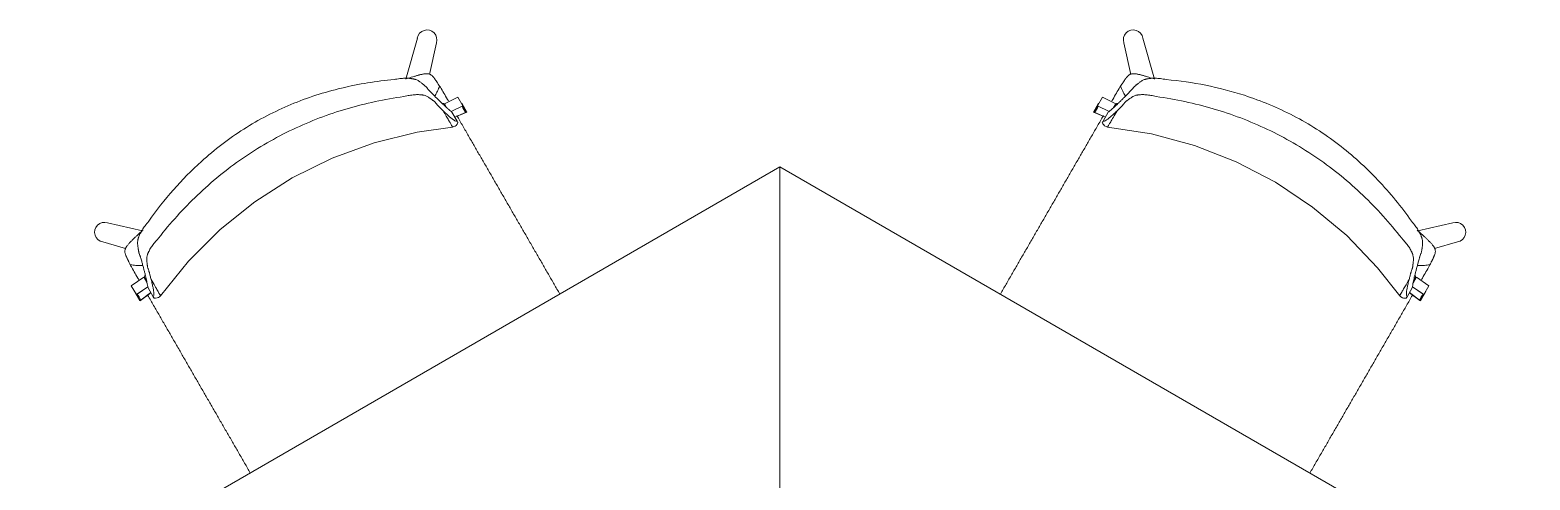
# Model space of a CAD drawing. Header units: millimetres. Extents: x 79795 to 317870, y -36033 to 97293.
# Drawn here: x 210541 to 212533, y 18366 to 18963 of the extents above; entities that cross this region are included whole.
import ezdxf

# ---------------------------------------------------------------- set-up
doc = ezdxf.new("R2010")
doc.units = ezdxf.units.MM
doc.header["$MEASUREMENT"] = 0
doc.layers.add('I-FURN', color=8, linetype='CONTINUOUS', lineweight=9)

msp = doc.modelspace()

# ---------------------------------------------------------------- linework, layer by layer
at = {"layer": 'I-FURN'}
for p, q in [((211055.4, 18952.5), (211039.9, 18898)), ((211071.3, 18904.3), (211080.7, 18946.1)), ((211993.4, 18946.1), (212002.8, 18904.3)), ((212034.2, 18898), (212018.8, 18952.5)), ((211091.9, 18862.4), (211090.4, 18865)), ((211091.2, 18865.4), (211109.1, 18874.2)), ((211094.2, 18860.3), (211091.2, 18865.4)), ((211115.8, 18862.7), (211100.2, 18855)), ((211109.1, 18874.2), (211115.8, 18862.7)), ((211120.9, 18854.4), (211114.3, 18866)), ((211959.8, 18866), (211953.2, 18854.4)), ((211958.3, 18862.7), (211965, 18874.2)), ((211973.9, 18855), (211958.3, 18862.7)), ((211965, 18874.2), (211982.9, 18865.4)), ((211982.9, 18865.4), (211979.9, 18860.3)), ((211983.7, 18865), (211982.2, 18862.4)), ((211101.3, 18854), (211108.2, 18842.2)), ((211105, 18847.6), (211120.9, 18854.4)), ((211105.1, 18847.5), (211120.1, 18854)), ((211953.2, 18854.4), (211969.1, 18847.6)), ((211954, 18854), (211969, 18847.5)), ((211966, 18842.2), (211972.8, 18854)), ((210997.9, 18813.5), (211055.3, 18827.7)), ((211055.3, 18827.7), (211102.1, 18834.5)), ((211102.1, 18834.5), (211103.9, 18835)), ((211103.9, 18835), (211105.6, 18835.8)), ((211105.6, 18835.8), (211106.8, 18836.7)), ((211106.8, 18836.7), (211108.3, 18838.5)), ((211108.3, 18838.5), (211109.2, 18840.4)), ((211964.9, 18840.4), (211965.7, 18838.7)), ((211965.7, 18838.7), (211966.9, 18837.2)), ((211966.9, 18837.2), (211968, 18836.2)), ((211968, 18836.2), (211970, 18835.1)), ((211970, 18835.1), (211972, 18834.5)), ((211972, 18834.5), (212030.4, 18825.4)), ((212030.4, 18825.4), (212087.5, 18809.9)), ((210942.3, 18793.2), (210997.9, 18813.5)), ((212087.5, 18809.9), (212142.6, 18788.5)), ((210889.3, 18767), (210942.3, 18793.2)), ((212142.6, 18788.5), (212195, 18761.1)), ((211536.9, 18781.5), (210541, 18206.5)), ((210839.4, 18735.3), (210889.3, 18767)), ((211536.9, 17671.5), (211536.9, 18781.5)), ((212532.8, 18206.6), (211536.9, 18781.5)), ((211536.9, 18781.5), (211536.9, 17671.5)), ((212195, 18761.1), (212244.2, 18728.3)), ((210793.3, 18698.3), (210839.4, 18735.3)), ((212244.2, 18728.3), (212289.5, 18690.4)), ((210690.4, 18696.9), (210643.9, 18707.2)), ((212430.2, 18707.2), (212383.7, 18696.9)), ((210751.4, 18656.6), (210793.3, 18698.3)), ((212289.5, 18690.4), (212330.5, 18647.7)), ((210637.5, 18681.9), (210668, 18673.2)), ((212406.1, 18673.2), (212436.6, 18681.9)), ((210714.3, 18610.6), (210751.4, 18656.6)), ((212330.5, 18647.7), (212359.8, 18610.6)), ((210675.5, 18623.9), (210692.1, 18635)), ((210682.2, 18612.4), (210675.5, 18623.9)), ((210692.1, 18635), (210696.5, 18627.4)), ((210692.9, 18635.5), (210695.9, 18630.4)), ((212377.6, 18627.4), (212382, 18635)), ((212378.2, 18630.4), (212381.2, 18635.5)), ((212382, 18635), (212398.6, 18623.9)), ((212398.6, 18623.9), (212391.9, 18612.4)), ((210680.1, 18615.3), (210686.8, 18603.8)), ((210697.5, 18622.6), (210682.2, 18612.4)), ((210697.5, 18622.5), (210683.1, 18612.8)), ((210686.8, 18603.8), (210701.4, 18614.7)), ((210687.6, 18604.2), (210701.5, 18614.6)), ((210697.8, 18621), (210704.6, 18609.2)), ((210707.8, 18607.3), (210705.6, 18607.4)), ((210710, 18607.7), (210707.8, 18607.3)), ((210711.4, 18608.2), (210710, 18607.7)), ((210713, 18609.3), (210711.4, 18608.2)), ((210714.3, 18610.6), (210713, 18609.3)), ((212361.3, 18609.1), (212359.8, 18610.6)), ((212363.3, 18608), (212361.3, 18609.1)), ((212364.7, 18607.5), (212363.3, 18608)), ((212366.6, 18607.3), (212364.7, 18607.5)), ((212368.5, 18607.4), (212366.6, 18607.3)), ((212369.5, 18609.2), (212376.3, 18621)), ((212372.6, 18614.6), (212386.5, 18604.2)), ((212372.7, 18614.7), (212387.3, 18603.8)), ((212391.9, 18612.4), (212376.6, 18622.6)), ((212391.1, 18612.8), (212376.6, 18622.5)), ((212387.3, 18603.8), (212394, 18615.3))]:
    msp.add_line(p, q, dxfattribs=at)
for centre, start, end in [((211068.2, 18950.2), 341.9662, 169.5824), ((212005.9, 18950.2), 10.4176, 198.0338), ((210639.9, 18694.8), 71.9896, 259.6059), ((212434.3, 18694.8), 280.3941, 108.0104)]:
    msp.add_arc(centre, 13.1, start, end, dxfattribs=at)
for centre, major_axis, start_param, end_param in [((211132.5, 18867.3), (-15.1, -8.7), 6.026179, 6.605675), ((211941.6, 18867.3), (15.1, -8.7), 5.960696, 6.540192), ((211131.7, 18866.9), (-15.1, -8.7), 6.026179, 6.605675), ((211942.4, 18866.9), (15.1, -8.7), 5.960696, 6.540192), ((210663.1, 18611.8), (-15.1, -8.7), 2.819103, 2.902745), ((210669.8, 18600.2), (-15.1, -8.7), 2.819103, 3.398599), ((210670.7, 18600.7), (-15.1, -8.7), 2.819103, 3.398599), ((212403.5, 18600.7), (15.1, -8.7), 2.884586, 3.464082), ((212404.3, 18600.2), (15.1, -8.7), 2.884586, 3.464082), ((212411, 18611.8), (15.1, -8.7), 3.380441, 3.464082)]:
    msp.add_ellipse(centre, major_axis=major_axis, ratio=0.978487, start_param=start_param, end_param=end_param, dxfattribs=at)
for points, knots in [([(211040.2, 18898.3), (211042.4, 18899), (211046.1, 18900.2), (211050.4, 18901.5), (211052.9, 18902.2), (211054.7, 18902.7), (211056.4, 18903.2), (211057.9, 18903.6), (211059.5, 18904), (211061.3, 18904.4), (211063.1, 18904.8), (211064.9, 18905.1), (211066.3, 18905.2), (211067.4, 18905.3), (211068.2, 18905.3), (211069, 18905.3), (211070.1, 18905.1), (211071.4, 18904.8), (211072.8, 18904.2), (211073.9, 18903.5), (211074.9, 18902.7), (211075.9, 18901.7), (211076.7, 18900.7), (211077.2, 18900), (211077.5, 18899.6), (211077.8, 18899.3), (211078, 18899), (211078.3, 18898.6), (211078.9, 18897.8), (211079.6, 18896.8), (211080.3, 18895.8), (211080.8, 18895), (211081.3, 18894.3), (211081.7, 18893.6), (211082.3, 18892.7), (211083.4, 18891.1), (211084.3, 18889.7), (211084.9, 18888.8)], [0, 0, 0, 0, 0.125, 0.1875, 0.21875, 0.25, 0.28125, 0.3125, 0.34375, 0.375, 0.40625, 0.4375, 0.46875, 0.484375, 0.5, 0.515625, 0.53125, 0.5625, 0.59375, 0.625, 0.65625, 0.6875, 0.71875, 0.734375, 0.742188, 0.75, 0.757812, 0.765625, 0.78125, 0.8125, 0.84375, 0.859375, 0.875, 0.890625, 0.90625, 0.9375, 1, 1, 1, 1]), ([(211989.2, 18888.8), (211989.8, 18889.7), (211990.7, 18891.1), (211991.8, 18892.7), (211992.4, 18893.6), (211992.8, 18894.3), (211993.3, 18895), (211993.9, 18895.8), (211994.5, 18896.8), (211995.3, 18897.8), (211995.8, 18898.6), (211996.1, 18899), (211996.3, 18899.3), (211996.6, 18899.6), (211996.9, 18900), (211997.4, 18900.7), (211998.2, 18901.7), (211999.2, 18902.7), (212000.2, 18903.5), (212001.3, 18904.2), (212002.7, 18904.8), (212004, 18905.1), (212005.1, 18905.3), (212005.9, 18905.3), (212006.7, 18905.3), (212007.8, 18905.2), (212009.2, 18905.1), (212011, 18904.8), (212012.8, 18904.4), (212014.6, 18904), (212016.2, 18903.6), (212017.8, 18903.2), (212019.4, 18902.7), (212021.2, 18902.2), (212023.7, 18901.5), (212028, 18900.2), (212031.7, 18899), (212034, 18898.3)], [0, 0, 0, 0, 0.0625, 0.09375, 0.109375, 0.125, 0.140625, 0.15625, 0.1875, 0.21875, 0.234375, 0.242188, 0.25, 0.257812, 0.265625, 0.28125, 0.3125, 0.34375, 0.375, 0.40625, 0.4375, 0.46875, 0.484375, 0.5, 0.515625, 0.53125, 0.5625, 0.59375, 0.625, 0.65625, 0.6875, 0.71875, 0.75, 0.78125, 0.8125, 0.875, 1, 1, 1, 1]), ([(210698.6, 18709.4), (210708.7, 18723.9), (210730.6, 18751.7), (210772, 18793.8), (210823.6, 18833.4), (210886.7, 18866.2), (210943, 18884.3), (210989.3, 18893.5), (211012.7, 18896.5), (211024.4, 18897.5)], [-1, -1, -1, -1, -0.863636, -0.727273, -0.545455, -0.363636, -0.181818, -0.090909, 0, 0, 0, 0]), ([(211024.4, 18897.5), (211027.1, 18898), (211032.1, 18898.8), (211037.7, 18899.2), (211041.9, 18899.2), (211044.8, 18899.1), (211047.1, 18898.8), (211048.6, 18898.6), (211049.5, 18898.5), (211050.1, 18898.3), (211050.7, 18898.2), (211051.5, 18898), (211052.8, 18897.7), (211054.5, 18897), (211056.4, 18896.1), (211058, 18895), (211059.5, 18894), (211060.9, 18892.9), (211062.1, 18892), (211062.8, 18891.4), (211063.3, 18891), (211063.6, 18890.8), (211063.9, 18890.5), (211064.3, 18890.2), (211065, 18889.6), (211065.9, 18888.8), (211066.9, 18887.8), (211068.1, 18886.5), (211069.2, 18885.1), (211070.3, 18883.8), (211071.2, 18882.9), (211072.1, 18881.9), (211073.3, 18880.7), (211075.5, 18878.5), (211078.4, 18875.5), (211081.7, 18872.2), (211084.8, 18869.2), (211087.8, 18866.2), (211090.7, 18863.5), (211093.3, 18861), (211094.9, 18859.6), (211095.7, 18859)], [0, 0, 0, 0, 0.035714, 0.071429, 0.089286, 0.107143, 0.125, 0.133929, 0.138393, 0.142857, 0.147321, 0.151786, 0.160714, 0.178571, 0.196429, 0.214286, 0.232143, 0.25, 0.267857, 0.276786, 0.28125, 0.285714, 0.290179, 0.294643, 0.303571, 0.321429, 0.339286, 0.357143, 0.392857, 0.410714, 0.428571, 0.446429, 0.464286, 0.5, 0.571429, 0.642857, 0.714286, 0.785714, 0.857143, 0.928571, 1, 1, 1, 1]), ([(211078.1, 18875.3), (211078.4, 18875.6), (211079.8, 18877.8), (211082.2, 18882.1), (211084.1, 18886.5), (211084.9, 18888.8)], [0.93933321, 0.93933321, 0.93933321, 0.93933321, 0.94444444, 0.97222222, 1, 1, 1, 1]), ([(211978.5, 18859), (211980, 18860.3), (211982.5, 18862.5), (211986.3, 18866.2), (211989.3, 18869.2), (211992.4, 18872.2), (211995.7, 18875.5), (211998.6, 18878.5), (212001.1, 18881), (212002.6, 18882.5), (212003.8, 18883.8), (212004.9, 18885.1), (212006, 18886.5), (212007.2, 18887.8), (212008.2, 18888.8), (212009.1, 18889.6), (212009.8, 18890.2), (212010.2, 18890.5), (212010.5, 18890.8), (212010.9, 18891), (212011.3, 18891.4), (212012.1, 18892), (212013.2, 18892.9), (212014.6, 18894), (212016.1, 18895), (212017.7, 18896.1), (212019.6, 18897), (212021.3, 18897.7), (212022.6, 18898), (212023.4, 18898.2), (212024, 18898.3), (212024.6, 18898.5), (212025.5, 18898.6), (212027, 18898.8), (212029.3, 18899.1), (212032.2, 18899.2), (212036.4, 18899.2), (212042, 18898.8), (212047, 18898), (212049.7, 18897.5)], [0, 0, 0, 0, 0.142857, 0.214286, 0.285714, 0.357143, 0.428571, 0.5, 0.535714, 0.571429, 0.589286, 0.607143, 0.642857, 0.660714, 0.678571, 0.696429, 0.705357, 0.709821, 0.714286, 0.71875, 0.723214, 0.732143, 0.75, 0.767857, 0.785714, 0.803571, 0.821429, 0.839286, 0.848214, 0.852679, 0.857143, 0.861607, 0.866071, 0.875, 0.892857, 0.910714, 0.928571, 0.964286, 1, 1, 1, 1]), ([(211989.2, 18888.8), (211990, 18886.5), (211991.9, 18882.1), (211994.3, 18877.8), (211995.8, 18875.6), (211996, 18875.3)], [0, 0, 0, 0, 0.02777778, 0.05555556, 0.06066679, 0.06066679, 0.06066679, 0.06066679]), ([(212049.7, 18897.5), (212067.3, 18895.9), (212102.4, 18890.9), (212159.5, 18876.1), (212219.7, 18851.2), (212279.6, 18813), (212323.4, 18773.3), (212354.5, 18737.8), (212368.8, 18719), (212375.5, 18709.4)], [-1, -1, -1, -1, -0.863636, -0.727273, -0.545455, -0.363636, -0.181818, -0.090909, 0, 0, 0, 0]), ([(211037.5, 18874.9), (211024.7, 18873.2), (210999.4, 18868.7), (210949.4, 18856.1), (210889, 18833.2), (210821.9, 18794.5), (210771.9, 18753.6), (210736, 18716.7), (210719.5, 18697), (210711.6, 18686.8)], [-1, -1, -1, -1, -0.9, -0.8, -0.6, -0.4, -0.2, -0.1, 0, 0, 0, 0]), ([(211089.6, 18856.1), (211088.4, 18857.2), (211086.7, 18859), (211084.6, 18861), (211083.5, 18862.2), (211082.6, 18863), (211081.8, 18863.9), (211080.8, 18865.1), (211079.9, 18866.2), (211078.9, 18867.3), (211078, 18868.2), (211077.2, 18868.9), (211076.5, 18869.4), (211076.1, 18869.7), (211075.8, 18869.9), (211075.5, 18870.1), (211075.1, 18870.5), (211074.3, 18871), (211073.2, 18871.9), (211071.7, 18872.9), (211070.2, 18874), (211068.5, 18875), (211066.6, 18875.8), (211064.9, 18876.5), (211063.6, 18876.8), (211062.8, 18876.9), (211062.2, 18877), (211061.6, 18877.1), (211060.8, 18877.2), (211059.3, 18877.4), (211057, 18877.5), (211054.2, 18877.5), (211050.2, 18877.3), (211044.8, 18876.6), (211040, 18875.5), (211037.5, 18874.9)], [0, 0, 0, 0, 0.125, 0.1875, 0.21875, 0.25, 0.28125, 0.3125, 0.375, 0.40625, 0.4375, 0.46875, 0.484375, 0.492188, 0.5, 0.507812, 0.515625, 0.53125, 0.5625, 0.59375, 0.625, 0.65625, 0.6875, 0.71875, 0.734375, 0.742188, 0.75, 0.757812, 0.765625, 0.78125, 0.8125, 0.84375, 0.875, 0.9375, 1, 1, 1, 1]), ([(211091.2, 18865.4), (211090.8, 18865.5), (211089.9, 18865.6), (211088.9, 18865.7), (211088.4, 18865.7)], [-0.8741323, -0.8741323, -0.8741323, -0.8741323, -0.6666667, -0.4718724, -0.4718724, -0.4718724, -0.4718724]), ([(211985.7, 18865.7), (211985.2, 18865.6), (211984.2, 18865.6), (211983.3, 18865.5), (211982.9, 18865.4)], [-0.5281276, -0.5281276, -0.5281276, -0.5281276, -0.3333333, -0.1258677, -0.1258677, -0.1258677, -0.1258677]), ([(212036.6, 18874.9), (212034.1, 18875.5), (212029.4, 18876.6), (212023.9, 18877.3), (212019.9, 18877.5), (212017.1, 18877.5), (212014.8, 18877.4), (212013.4, 18877.2), (212012.5, 18877.1), (212011.9, 18877), (212011.3, 18876.9), (212010.5, 18876.8), (212009.2, 18876.5), (212007.5, 18875.8), (212005.6, 18875), (212003.9, 18874), (212002.4, 18872.9), (212000.9, 18871.9), (211999.8, 18871), (211999.1, 18870.5), (211998.6, 18870.1), (211998.3, 18869.9), (211998, 18869.7), (211997.6, 18869.4), (211996.9, 18868.9), (211996.1, 18868.2), (211995.3, 18867.3), (211994.3, 18866.2), (211993.3, 18865.1), (211992.4, 18863.9), (211991.5, 18863), (211990.6, 18862.2), (211989.5, 18861), (211987.4, 18859), (211985.7, 18857.2), (211984.5, 18856.1)], [0, 0, 0, 0, 0.0625, 0.125, 0.15625, 0.1875, 0.21875, 0.234375, 0.242188, 0.25, 0.257812, 0.265625, 0.28125, 0.3125, 0.34375, 0.375, 0.40625, 0.4375, 0.46875, 0.484375, 0.492188, 0.5, 0.507812, 0.515625, 0.53125, 0.5625, 0.59375, 0.625, 0.6875, 0.71875, 0.75, 0.78125, 0.8125, 0.875, 1, 1, 1, 1]), ([(212362.5, 18686.8), (212354.6, 18697), (212338.1, 18716.7), (212302.2, 18753.6), (212252.2, 18794.5), (212185.1, 18833.2), (212124.7, 18856.1), (212074.8, 18868.7), (212049.4, 18873.2), (212036.6, 18874.9)], [-1, -1, -1, -1, -0.9, -0.8, -0.6, -0.4, -0.2, -0.1, 0, 0, 0, 0]), ([(211089.6, 18856.1), (211091.1, 18853.5), (211093.8, 18848.9), (211097, 18843.3), (211099.4, 18839.2), (211100.7, 18836.9), (211101.4, 18835.7), (211101.8, 18835), (211102, 18834.6), (211102.1, 18834.5), (211102.1, 18834.5)], [0, 0, 0, 0, 0.1111111, 0.2222222, 0.3333333, 0.4444444, 0.5, 0.5555556, 0.6111111, 0.6625707, 0.6625707, 0.6625707, 0.6625707]), ([(211107.8, 18849.6), (211108.2, 18849), (211109.8, 18846.1), (211112.7, 18841.1), (211116.6, 18834.3), (211120.5, 18827.6), (211125.5, 18818.9), (211131.7, 18808.1), (211137.8, 18797.5), (211142.8, 18789), (211146.6, 18782.4), (211150.4, 18775.8), (211155.4, 18767.1), (211161.6, 18756.3), (211169.1, 18743.4), (211176.6, 18730.3), (211184.2, 18717.2), (211191.7, 18704.2), (211198, 18693.4), (211203, 18684.7), (211206.8, 18678.1), (211210.6, 18671.5), (211215.7, 18662.8), (211221.9, 18652), (211228.1, 18641.2), (211233.2, 18632.4), (211237, 18625.8), (211240.8, 18619.2), (211243.3, 18614.8), (211244.6, 18612.6), (211244.7, 18612.5)], [-0.8977274, -0.8977274, -0.8977274, -0.8977274, -0.8928571, -0.875, -0.8571429, -0.8392857, -0.8214286, -0.7857143, -0.75, -0.7321429, -0.7142857, -0.6964286, -0.6785714, -0.6428571, -0.6071429, -0.5714286, -0.5357143, -0.5, -0.4642857, -0.4464286, -0.4285714, -0.4107143, -0.3928571, -0.3571429, -0.3214286, -0.3035714, -0.2857143, -0.2678571, -0.25, -0.2492433, -0.2492433, -0.2492433, -0.2492433]), ([(211829.3, 18612.3), (211829.4, 18612.5), (211830.7, 18614.8), (211833.3, 18619.2), (211837.1, 18625.8), (211840.9, 18632.4), (211846, 18641.2), (211852.2, 18652), (211858.4, 18662.8), (211863.5, 18671.5), (211867.3, 18678.1), (211871.1, 18684.7), (211876.1, 18693.4), (211882.4, 18704.2), (211889.9, 18717.2), (211897.5, 18730.3), (211905, 18743.4), (211912.5, 18756.3), (211918.7, 18767.1), (211923.7, 18775.8), (211927.5, 18782.4), (211931.3, 18789), (211936.3, 18797.5), (211942.4, 18808.1), (211948.6, 18818.9), (211953.6, 18827.6), (211957.5, 18834.3), (211961.4, 18841.1), (211964.3, 18846.1), (211966, 18849), (211966.3, 18849.6)], [-0.7511307, -0.7511307, -0.7511307, -0.7511307, -0.75, -0.7321429, -0.7142857, -0.6964286, -0.6785714, -0.6428571, -0.6071429, -0.5892857, -0.5714286, -0.5535714, -0.5357143, -0.5, -0.4642857, -0.4285714, -0.3928571, -0.3571429, -0.3214286, -0.3035714, -0.2857143, -0.2678571, -0.25, -0.2142857, -0.1785714, -0.1607143, -0.1428571, -0.125, -0.1071429, -0.1022726, -0.1022726, -0.1022726, -0.1022726]), ([(211972, 18834.5), (211972, 18834.5), (211972.1, 18834.6), (211972.4, 18835.1), (211972.8, 18835.9), (211973.8, 18837.6), (211975.8, 18841), (211979.4, 18847.2), (211982.6, 18852.9), (211984.5, 18856.1)], [0.3374293, 0.3374293, 0.3374293, 0.3374293, 0.3888889, 0.4444444, 0.5138889, 0.5833333, 0.7222222, 0.8611111, 1, 1, 1, 1]), ([(210696.3, 18628.4), (210696, 18630.4), (210695.3, 18633.7), (210694, 18638.8), (210692.9, 18642.9), (210691.8, 18647.1), (210690.6, 18651.6), (210689.5, 18655.7), (210688.6, 18659), (210688, 18661.1), (210687.5, 18662.8), (210686.9, 18664.4), (210686.3, 18666), (210685.7, 18667.7), (210685.4, 18669.1), (210685.1, 18670.3), (210684.9, 18671.2), (210684.9, 18671.7), (210684.8, 18672.1), (210684.8, 18672.5), (210684.7, 18673), (210684.6, 18674), (210684.3, 18675.4), (210684.1, 18677.2), (210683.9, 18679), (210683.8, 18681), (210684, 18683), (210684.2, 18684.9), (210684.6, 18686.2), (210684.8, 18687), (210685, 18687.5), (210685.2, 18688.1), (210685.5, 18688.9), (210686.1, 18690.4), (210687, 18692.5), (210688.4, 18695.1), (210690.5, 18698.7), (210693.7, 18703.4), (210696.8, 18707.3), (210698.6, 18709.4)], [0, 0, 0, 0, 0.142857, 0.214286, 0.285714, 0.357143, 0.428571, 0.5, 0.535714, 0.571429, 0.589286, 0.607143, 0.642857, 0.660714, 0.678571, 0.696429, 0.705357, 0.709821, 0.714286, 0.71875, 0.723214, 0.732143, 0.75, 0.767857, 0.785714, 0.803571, 0.821429, 0.839286, 0.848214, 0.852679, 0.857143, 0.861607, 0.866071, 0.875, 0.892857, 0.910714, 0.928571, 0.964286, 1, 1, 1, 1]), ([(212375.5, 18709.4), (212377.3, 18707.3), (212380.5, 18703.4), (212383.6, 18698.7), (212385.7, 18695.1), (212387.1, 18692.5), (212388, 18690.4), (212388.6, 18688.9), (212388.9, 18688.1), (212389.1, 18687.5), (212389.3, 18687), (212389.5, 18686.2), (212389.9, 18684.9), (212390.2, 18683), (212390.3, 18681), (212390.2, 18679), (212390, 18677.2), (212389.8, 18675.4), (212389.6, 18674), (212389.4, 18673), (212389.4, 18672.5), (212389.3, 18672.1), (212389.3, 18671.7), (212389.2, 18671.2), (212389, 18670.3), (212388.8, 18669.1), (212388.4, 18667.7), (212387.8, 18666), (212387.2, 18664.4), (212386.6, 18662.8), (212386.2, 18661.6), (212385.9, 18660.3), (212385.4, 18658.6), (212384.6, 18655.7), (212383.5, 18651.6), (212382.3, 18647.1), (212381.2, 18642.9), (212380.1, 18638.8), (212379.2, 18635), (212378.4, 18631.5), (212378, 18629.4), (212377.8, 18628.4)], [0, 0, 0, 0, 0.035714, 0.071429, 0.089286, 0.107143, 0.125, 0.133929, 0.138393, 0.142857, 0.147321, 0.151786, 0.160714, 0.178571, 0.196429, 0.214286, 0.232143, 0.25, 0.267857, 0.276786, 0.28125, 0.285714, 0.290179, 0.294643, 0.303571, 0.321429, 0.339286, 0.357143, 0.392857, 0.410714, 0.428571, 0.446429, 0.464286, 0.5, 0.571429, 0.642857, 0.714286, 0.785714, 0.857143, 0.928571, 1, 1, 1, 1]), ([(210674.2, 18651.7), (210673.7, 18652.6), (210673, 18654.1), (210672.1, 18655.9), (210671.6, 18656.9), (210671.2, 18657.6), (210670.9, 18658.3), (210670.5, 18659.2), (210669.9, 18660.3), (210669.4, 18661.5), (210669, 18662.3), (210668.8, 18662.7), (210668.7, 18663.1), (210668.5, 18663.5), (210668.3, 18664), (210668, 18664.8), (210667.6, 18665.9), (210667.2, 18667.3), (210667, 18668.5), (210666.9, 18669.9), (210667.1, 18671.4), (210667.5, 18672.7), (210667.9, 18673.7), (210668.3, 18674.4), (210668.7, 18675.1), (210669.3, 18676), (210670.1, 18677.1), (210671.3, 18678.5), (210672.5, 18680), (210673.7, 18681.3), (210674.9, 18682.5), (210676, 18683.6), (210677.3, 18684.8), (210678.6, 18686.2), (210680.4, 18687.9), (210683.8, 18691), (210686.6, 18693.6), (210688.4, 18695.2)], [0, 0, 0, 0, 0.0625, 0.09375, 0.109375, 0.125, 0.140625, 0.15625, 0.1875, 0.21875, 0.234375, 0.242188, 0.25, 0.257812, 0.265625, 0.28125, 0.3125, 0.34375, 0.375, 0.40625, 0.4375, 0.46875, 0.484375, 0.5, 0.515625, 0.53125, 0.5625, 0.59375, 0.625, 0.65625, 0.6875, 0.71875, 0.75, 0.78125, 0.8125, 0.875, 1, 1, 1, 1]), ([(210711.6, 18686.8), (210709.8, 18684.9), (210706.5, 18681.3), (210703.2, 18676.9), (210701, 18673.6), (210699.6, 18671.1), (210698.6, 18669.1), (210698, 18667.8), (210697.6, 18667), (210697.4, 18666.4), (210697.2, 18665.9), (210696.9, 18665.1), (210696.6, 18663.8), (210696.2, 18662), (210696.1, 18659.9), (210696.1, 18658), (210696.2, 18656.1), (210696.4, 18654.3), (210696.6, 18652.9), (210696.7, 18652), (210696.7, 18651.5), (210696.8, 18651.1), (210696.8, 18650.7), (210696.9, 18650.2), (210697, 18649.4), (210697.2, 18648.3), (210697.5, 18647.2), (210698, 18645.7), (210698.5, 18644.3), (210699, 18642.9), (210699.3, 18641.8), (210699.7, 18640.6), (210700.1, 18639), (210700.8, 18636.2), (210701.4, 18633.8), (210701.8, 18632.2)], [0, 0, 0, 0, 0.0625, 0.125, 0.15625, 0.1875, 0.21875, 0.234375, 0.242188, 0.25, 0.257812, 0.265625, 0.28125, 0.3125, 0.34375, 0.375, 0.40625, 0.4375, 0.46875, 0.484375, 0.492188, 0.5, 0.507812, 0.515625, 0.53125, 0.5625, 0.59375, 0.625, 0.6875, 0.71875, 0.75, 0.78125, 0.8125, 0.875, 1, 1, 1, 1]), ([(212372.3, 18632.2), (212372.7, 18633.8), (212373.3, 18636.2), (212374, 18639), (212374.5, 18640.6), (212374.8, 18641.8), (212375.1, 18642.9), (212375.6, 18644.3), (212376.2, 18645.7), (212376.6, 18647.2), (212376.9, 18648.3), (212377.2, 18649.4), (212377.3, 18650.2), (212377.3, 18650.7), (212377.3, 18651.1), (212377.4, 18651.5), (212377.4, 18652), (212377.5, 18652.9), (212377.7, 18654.3), (212377.9, 18656.1), (212378, 18658), (212378, 18659.9), (212377.9, 18662), (212377.5, 18663.8), (212377.2, 18665.1), (212376.9, 18665.9), (212376.7, 18666.4), (212376.5, 18667), (212376.2, 18667.8), (212375.5, 18669.1), (212374.5, 18671.1), (212373.1, 18673.6), (212370.9, 18676.9), (212367.6, 18681.3), (212364.3, 18684.9), (212362.5, 18686.8)], [0, 0, 0, 0, 0.125, 0.1875, 0.21875, 0.25, 0.28125, 0.3125, 0.375, 0.40625, 0.4375, 0.46875, 0.484375, 0.492188, 0.5, 0.507812, 0.515625, 0.53125, 0.5625, 0.59375, 0.625, 0.65625, 0.6875, 0.71875, 0.734375, 0.742188, 0.75, 0.757812, 0.765625, 0.78125, 0.8125, 0.84375, 0.875, 0.9375, 1, 1, 1, 1]), ([(212385.7, 18695.2), (212387.5, 18693.6), (212390.3, 18691), (212393.7, 18687.9), (212395.5, 18686.2), (212396.9, 18684.8), (212398.1, 18683.6), (212399.2, 18682.5), (212400.4, 18681.3), (212401.6, 18680), (212402.9, 18678.5), (212404, 18677.1), (212404.8, 18676), (212405.4, 18675.1), (212405.8, 18674.4), (212406.2, 18673.7), (212406.6, 18672.7), (212407, 18671.4), (212407.2, 18669.9), (212407.1, 18668.5), (212406.9, 18667.3), (212406.5, 18665.9), (212406.1, 18664.8), (212405.8, 18664), (212405.6, 18663.5), (212405.4, 18663.1), (212405.3, 18662.7), (212405.1, 18662.3), (212404.7, 18661.5), (212404.2, 18660.3), (212403.7, 18659.2), (212403.2, 18658.3), (212402.9, 18657.6), (212402.5, 18656.9), (212402, 18655.9), (212401.1, 18654.1), (212400.4, 18652.6), (212399.9, 18651.7)], [0, 0, 0, 0, 0.125, 0.1875, 0.21875, 0.25, 0.28125, 0.3125, 0.34375, 0.375, 0.40625, 0.4375, 0.46875, 0.484375, 0.5, 0.515625, 0.53125, 0.5625, 0.59375, 0.625, 0.65625, 0.6875, 0.71875, 0.734375, 0.742188, 0.75, 0.757812, 0.765625, 0.78125, 0.8125, 0.84375, 0.859375, 0.875, 0.890625, 0.90625, 0.9375, 1, 1, 1, 1]), ([(210674.2, 18651.7), (210676.6, 18651.2), (210681.4, 18650.7), (210686.8, 18650.6), (210689.9, 18650.8), (210690.8, 18650.9)], [0, 0, 0, 0, 0.02777778, 0.05555556, 0.06696683, 0.06696683, 0.06696683, 0.06696683]), ([(212383.3, 18650.9), (212384.2, 18650.8), (212387.3, 18650.6), (212392.8, 18650.7), (212397.5, 18651.2), (212399.9, 18651.7)], [0.93303317, 0.93303317, 0.93303317, 0.93303317, 0.94444444, 0.97222222, 1, 1, 1, 1]), ([(210694.1, 18638), (210693.9, 18637.6), (210693.5, 18636.7), (210693.1, 18635.9), (210693, 18635.4)], [-0.5281276, -0.5281276, -0.5281276, -0.5281276, -0.3333333, -0.1189454, -0.1189454, -0.1189454, -0.1189454]), ([(210714.3, 18610.6), (210714.3, 18610.6), (210714.2, 18610.7), (210714, 18611.2), (210713.5, 18612), (210712.5, 18613.7), (210710.6, 18617.1), (210707, 18623.3), (210703.7, 18629), (210701.8, 18632.2)], [0.3374293, 0.3374293, 0.3374293, 0.3374293, 0.3888889, 0.4444444, 0.5138889, 0.5833333, 0.7222222, 0.8611111, 1, 1, 1, 1]), ([(212372.3, 18632.2), (212370.8, 18629.6), (212368.1, 18625), (212364.9, 18619.4), (212362.5, 18615.3), (212361.2, 18613), (212360.5, 18611.8), (212360.1, 18611.2), (212359.9, 18610.7), (212359.8, 18610.6), (212359.8, 18610.6)], [0, 0, 0, 0, 0.1111111, 0.2222222, 0.3333333, 0.4444444, 0.5, 0.5555556, 0.6111111, 0.6625707, 0.6625707, 0.6625707, 0.6625707]), ([(212381.2, 18635.4), (212381, 18635.8), (212380.6, 18636.7), (212380.2, 18637.6), (212380, 18638)], [-0.8810546, -0.8810546, -0.8810546, -0.8810546, -0.6666667, -0.4718724, -0.4718724, -0.4718724, -0.4718724]), ([(210833.6, 18375.1), (210833.6, 18375.2), (210831.1, 18379.5), (210826, 18388.4), (210818.3, 18401.7), (210810.8, 18414.8), (210804.5, 18425.7), (210799.4, 18434.4), (210795.6, 18441), (210791.8, 18447.6), (210786.8, 18456.3), (210780.6, 18467), (210774.4, 18477.7), (210769.4, 18486.3), (210765.7, 18492.9), (210761.9, 18499.4), (210756.9, 18508.1), (210750.7, 18518.9), (210744.4, 18529.7), (210739.4, 18538.4), (210735.5, 18545.1), (210731.7, 18551.7), (210726.7, 18560.4), (210720.4, 18571.2), (210712.9, 18584.3), (210705.2, 18597.6), (210699.8, 18607), (210697, 18611.8), (210696.8, 18612.2)], [-0.7503695, -0.7503695, -0.7503695, -0.7503695, -0.75, -0.7142857, -0.6785714, -0.6428571, -0.6071429, -0.5892857, -0.5714286, -0.5535714, -0.5357143, -0.5, -0.4642857, -0.4464286, -0.4285714, -0.4107143, -0.3928571, -0.3571429, -0.3214286, -0.3035714, -0.2857143, -0.2678571, -0.25, -0.2142857, -0.1785714, -0.1428571, -0.1071429, -0.103964, -0.103964, -0.103964, -0.103964]), ([(212377.3, 18612.2), (212377.1, 18611.8), (212374.3, 18607), (212368.9, 18597.6), (212361.2, 18584.3), (212353.7, 18571.2), (212347.5, 18560.4), (212342.4, 18551.7), (212338.6, 18545.1), (212334.7, 18538.4), (212329.7, 18529.7), (212323.5, 18518.9), (212317.2, 18508.1), (212312.3, 18499.4), (212308.5, 18492.9), (212304.7, 18486.3), (212299.7, 18477.7), (212293.5, 18467), (212287.3, 18456.3), (212282.3, 18447.6), (212278.5, 18441), (212274.7, 18434.4), (212269.6, 18425.7), (212263.4, 18414.8), (212255.8, 18401.7), (212248.1, 18388.4), (212243, 18379.5), (212240.5, 18375.1), (212240.4, 18375)], [-0.896036, -0.896036, -0.896036, -0.896036, -0.8928571, -0.8571429, -0.8214286, -0.7857143, -0.75, -0.7321429, -0.7142857, -0.6964286, -0.6785714, -0.6428571, -0.6071429, -0.5892857, -0.5714286, -0.5535714, -0.5357143, -0.5, -0.4642857, -0.4464286, -0.4285714, -0.4107143, -0.3928571, -0.3571429, -0.3214286, -0.2857143, -0.25, -0.2493139, -0.2493139, -0.2493139, -0.2493139])]:
    msp.add_open_spline(points, degree=3, knots=knots, dxfattribs=at)
for points in [[(211084.9, 18888.8), (211085.3, 18888.3), (211086, 18887.2), (211086.7, 18886.1), (211087, 18885.6)], [(211087, 18885.6), (211090.1, 18880.3), (211093.3, 18874.8), (211096.5, 18869.1)], [(211977.6, 18869.1), (211980.9, 18874.8), (211984, 18880.3), (211987.1, 18885.6)], [(211987.1, 18885.6), (211987.4, 18886.1), (211988.1, 18887.2), (211988.8, 18888.3), (211989.2, 18888.8)], [(211108.2, 18842.2), (211107.7, 18842.2), (211106.5, 18842.3), (211104.2, 18843.4), (211101.3, 18845.5), (211097.8, 18848.4), (211093.9, 18851.9), (211091.1, 18854.6), (211089.6, 18856.1)], [(211095.7, 18859), (211096.7, 18858.1), (211098.6, 18856.3), (211100.5, 18854.8), (211101.3, 18854)], [(211984.5, 18856.1), (211983, 18854.6), (211980.2, 18851.9), (211976.3, 18848.4), (211972.8, 18845.5), (211969.9, 18843.4), (211967.6, 18842.3), (211966.4, 18842.2), (211966, 18842.2)], [(211972.8, 18854), (211973.7, 18854.8), (211975.5, 18856.3), (211977.4, 18858.1), (211978.5, 18859)], [(211108.8, 18841.1), (211109, 18840.8), (211109.2, 18840.4), (211109.2, 18840.4), (211108.8, 18841), (211108.4, 18841.7), (211108.2, 18842.2)], [(211966, 18842.2), (211965.7, 18841.7), (211965.3, 18841), (211964.9, 18840.4), (211964.9, 18840.4), (211965.1, 18840.8), (211965.3, 18841.1)], [(210691.2, 18697.6), (210690.3, 18696.8), (210689.3, 18696), (210688.4, 18695.2)], [(210688.4, 18695.2), (210689.3, 18696), (210690.2, 18696.8), (210691.2, 18697.6)], [(212382.9, 18697.6), (212383.9, 18696.8), (212384.8, 18696), (212385.7, 18695.2)], [(212385.7, 18695.2), (212384.8, 18696), (212383.8, 18696.8), (212382.9, 18697.6)], [(210676, 18648.2), (210675.7, 18648.8), (210675.1, 18650), (210674.5, 18651.1), (210674.2, 18651.7)], [(210685.3, 18632), (210682.1, 18637.6), (210679, 18643), (210676, 18648.2)], [(212398.2, 18648.2), (212395.1, 18643), (212392, 18637.5), (212388.7, 18631.9)], [(212399.9, 18651.7), (212399.6, 18651.1), (212399, 18650), (212398.5, 18648.8), (212398.2, 18648.2)], [(210697.8, 18621), (210697.6, 18622.2), (210697.1, 18624.5), (210696.6, 18627.1), (210696.3, 18628.4)], [(210701.8, 18632.2), (210702.4, 18630.2), (210703.3, 18626.3), (210704.4, 18621.2), (210705.2, 18616.8), (210705.5, 18613.3), (210705.3, 18610.7), (210704.9, 18609.6), (210704.6, 18609.2)], [(212369.5, 18609.2), (212369.2, 18609.6), (212368.8, 18610.7), (212368.6, 18613.3), (212368.9, 18616.8), (212369.7, 18621.2), (212370.8, 18626.3), (212371.7, 18630.2), (212372.3, 18632.2)], [(212377.8, 18628.4), (212377.5, 18627.1), (212377, 18624.5), (212376.6, 18622.2), (212376.3, 18621)], [(210704.6, 18609.2), (210704.9, 18608.7), (210705.3, 18608), (210705.6, 18607.4), (210705.7, 18607.4), (210705.4, 18607.8), (210705.2, 18608.1)], [(212368.9, 18608.1), (212368.7, 18607.8), (212368.5, 18607.4), (212368.5, 18607.4), (212368.8, 18608), (212369.2, 18608.7), (212369.5, 18609.2)]]:
    msp.add_open_spline(points, degree=3, dxfattribs=at)

doc.saveas('drawing.dxf')
